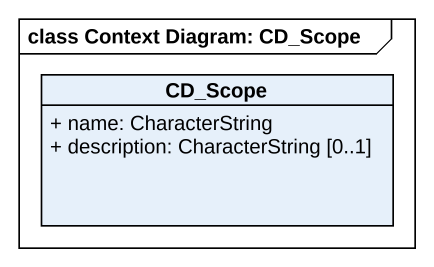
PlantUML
@startuml
mainframe class Context Diagram: CD_Scope
hide circle
hide empty members
skinparam classAttributeIconSize 0
class CD_Scope {
  + name: CharacterString
  + description: CharacterString [0..1]
}
@enduml
